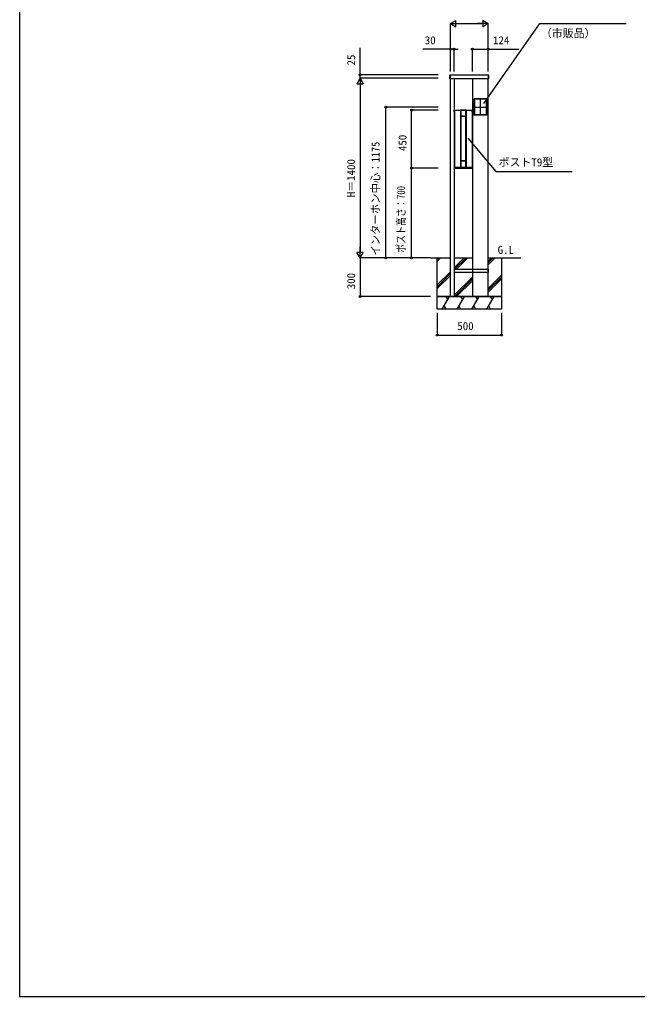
# Model space of a CAD drawing. Units: millimetres, scale not verified. Extents: x -4375 to 4375, y -6498 to 6471.
# Drawn here: x -4375 to 433, y -6498 to 1108 of the extents above; entities that cross this region are included whole.
import ezdxf
from ezdxf.enums import TextEntityAlignment as Align

# ---------------------------------------------------------------- set-up
doc = ezdxf.new("R2010")
doc.units = ezdxf.units.MM
doc.header["$LTSCALE"] = 30
for name, color, linetype in [('0-1_USER1', 3, 'Continuous'), ('0-2_YKK_A1', 4, 'Continuous'), ('0-3_YKK_D', 6, 'Continuous'), ('0-4_YKK_ZWAK', 7, 'Continuous')]:
    doc.layers.add(name, color=color, linetype=linetype)
doc.styles.add('ＭＳ ゴシック', font='')
doc.styles.get('ＭＳ ゴシック').set_extended_font_data('MS Gothic')

msp = doc.modelspace()

# ---------------------------------------------------------------- linework, layer by layer
at = {"layer": '0-2_YKK_A1'}
for p, q in [((-1025.5, 675.09), (-1025.5, 676.04)), ((-1025.5, 674.59), (-1025.5, 675.09)), ((-1025.5, 647.16), (-1025.5, 674.59)), ((-1023.5, 677.1), (-1024.56, 677.04)), ((-1023.5, 646.1), (-1024.56, 646.16)), ((-1023.5, 677.1), (-1023.5, 676.15)), ((-1023.5, 676.15), (-1023.5, 674.66)), ((-1023.5, 674.66), (-1023.5, 646.9)), ((-1023.5, 646.9), (-1023.5, 646.1)), ((-1022.5, -748.4), (-1022.5, 646.6)), ((-992.5, 646.6), (-992.5, -748.4)), ((-851.5, 646.6), (-851.5, -748.4)), ((-727.5, -748.4), (-727.5, 646.6)), ((-726.5, 677.1), (-725.44, 677.04)), ((-726.5, 677.1), (-726.5, 676.15)), ((-726.5, 676.15), (-726.5, 674.66)), ((-726.5, 674.66), (-726.5, 646.9)), ((-726.5, 646.9), (-726.5, 646.1)), ((-726.5, 646.1), (-725.44, 646.16)), ((-724.5, 675.09), (-724.5, 676.04)), ((-724.5, 674.59), (-724.5, 675.09)), ((-724.5, 647.16), (-724.5, 674.59)), ((-742.25, 489.3), (-836.75, 489.3)), ((-836.7, 488.1), (-836.7, 365.1)), ((-789.5, 490.6), (-789.5, 362.6)), ((-742.3, 488.1), (-742.3, 365.1)), ((-992.07, 400.67), (-992.07, -47.47)), ((-991.73, 401.4), (-992, 401.4)), ((-992, 389.6), (-992, 401.4)), ((-992, 387.8), (-992, -33.2)), ((-991.59, 400.19), (-991.59, -43.99)), ((-991.2, 401.6), (-991, 401.6)), ((-991.07, 401.67), (-852.93, 401.67)), ((-991, 401.6), (-853, 401.6)), ((-943.5, 401.39), (-945.9, 401.04)), ((-944.9, 400.04), (-944.9, -42.84)), ((-940, 401.39), (-943.5, 401.39)), ((-942.5, 400.39), (-942.5, -46.41)), ((-940.5, 400.89), (-940.5, 357.28)), ((-940.43, 400.83), (-940.43, 357.59)), ((-940, 401.39), (-939.94, 401.33)), ((-904, 401.39), (-904.06, 401.33)), ((-900.5, 401.39), (-904, 401.39)), ((-903.57, 400.83), (-903.57, 357.59)), ((-903.5, 400.89), (-903.5, 357.28)), ((-901.5, 400.39), (-901.5, -46.41)), ((-900.5, 401.39), (-898.1, 401.04)), ((-899.1, 400.04), (-899.1, -42.7)), ((-852.8, 401.6), (-853, 401.6)), ((-852.41, 400.19), (-852.41, -43.85)), ((-852.27, 401.4), (-852, 401.4)), ((-852, 389.6), (-852, 401.4)), ((-852, 387.8), (-852, -33.2)), ((-851.93, 400.67), (-851.93, -47.47)), ((-844.7, 426.6), (-734.3, 426.6)), ((-941.68, 354.78), (-941.68, 8.42)), ((-941.68, 354.78), (-941.5, 354.6)), ((-941.5, 354.6), (-941.5, 8.6)), ((-940.66, 354.1), (-940.66, 9.1)), ((-940.5, 357.28), (-940.43, 357.59)), ((-940.43, 353.88), (-940.43, 9.32)), ((-940, 356.78), (-939.95, 357.1)), ((-940, 356.78), (-939.68, 356.78)), ((-939.68, 356.78), (-939.5, 356.6)), ((-939.66, 355.1), (-904.34, 355.1)), ((-904.5, 356.6), (-939.5, 356.6)), ((-904.32, 356.78), (-904.5, 356.6)), ((-904, 356.78), (-904.32, 356.78)), ((-904, 356.78), (-904.05, 357.1)), ((-903.5, 357.28), (-903.57, 357.59)), ((-903.57, 353.88), (-903.57, 9.32)), ((-903.34, 354.1), (-903.34, 9.1)), ((-902.32, 354.78), (-902.5, 354.6)), ((-902.5, 8.6), (-902.5, 354.6)), ((-902.32, 8.42), (-902.32, 354.78)), ((-742.25, 363.9), (-836.75, 363.9)), ((-941.68, 8.42), (-941.5, 8.6)), ((-940.5, 5.92), (-940.5, -46)), ((-940.43, 5.61), (-940.5, 5.92)), ((-940.43, 5.61), (-940.43, -43.62)), ((-940, 6.42), (-939.68, 6.42)), ((-939.95, 6.1), (-940, 6.42)), ((-939.68, 6.42), (-939.5, 6.6)), ((-904.34, 8.1), (-939.66, 8.1)), ((-939.5, 6.6), (-904.5, 6.6)), ((-904.32, 6.42), (-904.5, 6.6)), ((-904, 6.42), (-904.32, 6.42)), ((-904.05, 6.1), (-904, 6.42)), ((-903.57, 5.61), (-903.5, 5.92)), ((-903.57, 5.61), (-903.57, -43.62)), ((-903.5, 5.92), (-903.5, -46)), ((-902.32, 8.42), (-902.5, 8.6)), ((-992, -33.6), (-992, -48.2)), ((-991.73, -48.2), (-992, -48.2)), ((-991.59, -43.99), (-991.71, -47.1)), ((-991.2, -48.4), (-991, -48.4)), ((-991.07, -48.47), (-972.82, -48.47)), ((-853, -48.4), (-991, -48.4)), ((-970.45, -48.33), (-972.82, -48.47)), ((-961.18, -48.47), (-963.55, -48.33)), ((-961.18, -48.47), (-926.47, -48.47)), ((-944.9, -42.84), (-943.46, -46.99)), ((-943.47, -48.25), (-942.44, -48.26)), ((-943.46, -46.99), (-942.47, -47.22)), ((-942.5, -46.41), (-942.47, -47.22)), ((-917.53, -48.47), (-882.82, -48.47)), ((-903.5, -46), (-903.57, -44.12)), ((-900.53, -48.26), (-901.56, -48.26)), ((-901.53, -47.22), (-901.5, -46.41)), ((-901.53, -47.22), (-900.5, -46.98)), ((-900.5, -46.98), (-899.1, -42.7)), ((-880.45, -48.33), (-882.82, -48.47)), ((-871.18, -48.47), (-873.55, -48.33)), ((-871.18, -48.47), (-852.93, -48.47)), ((-852.8, -48.4), (-853, -48.4)), ((-852.3, -47.1), (-852.41, -43.85)), ((-852.27, -48.2), (-852, -48.2)), ((-852, -33.6), (-852, -48.2)), ((-1175, -748.4), (-1022.5, -748.4)), ((-1125, -748.4), (-1022.5, -748.4)), ((-1125, -760.56), (-1112.84, -748.4)), ((-1125, -774.7), (-1098.7, -748.4)), ((-992.5, -748.4), (-851.5, -748.4)), ((-992.5, -748.4), (-851.5, -748.4)), ((-992.5, -826.05), (-914.85, -748.4)), ((-989.21, -836.9), (-900.71, -748.4)), ((-975.06, -836.9), (-886.56, -748.4)), ((-851.5, -748.4), (-851.5, -1048.4)), ((-727.5, -748.4), (-475, -748.4)), ((-727.5, -773.18), (-702.72, -748.4)), ((-727.5, -787.33), (-688.57, -748.4)), ((-727.5, -801.47), (-674.43, -748.4)), ((-1125, -958.55), (-1022.5, -856.05)), ((-1125, -972.69), (-1022.5, -870.19)), ((-1125, -986.84), (-1022.5, -884.34)), ((-992.5, -836.9), (-729.5, -836.9)), ((-992.5, -836.9), (-992.5, -859.9)), ((-992.5, -859.9), (-729.5, -859.9)), ((-992.5, -1038.18), (-851.5, -897.18)), ((-988.57, -1048.4), (-851.5, -911.33)), ((-729.5, -836.9), (-729.5, -859.9)), ((-727.5, -985.32), (-625, -882.82)), ((-727.5, -999.46), (-625, -896.96)), ((-727.5, -1013.6), (-625, -911.1)), ((-974.43, -1048.4), (-851.5, -925.47)), ((-1085.91, -1148.4), (-1028.17, -1048.4)), ((-1057.91, -1048.4), (-1043.04, -1074.15)), ((-970.44, -1148.4), (-912.7, -1048.4)), ((-942.44, -1048.4), (-927.57, -1074.15)), ((-854.97, -1148.4), (-797.23, -1048.4)), ((-826.97, -1048.4), (-812.1, -1074.15)), ((-739.5, -1148.4), (-681.76, -1048.4)), ((-711.5, -1048.4), (-696.63, -1074.15)), ((-1055.77, -1148.17), (-1070.77, -1122.19)), ((-940.3, -1148.17), (-955.3, -1122.19)), ((-824.83, -1148.17), (-839.83, -1122.19)), ((-709.36, -1148.17), (-724.36, -1122.19)), ((-1115.77, -1148.17), (-1115.64, -1148.4)), ((-1000.3, -1148.17), (-1000.17, -1148.4)), ((-884.83, -1148.17), (-884.7, -1148.4)), ((-769.36, -1148.17), (-769.23, -1148.4)), ((-653.89, -1148.17), (-653.76, -1148.4))]:
    msp.add_line(p, q, dxfattribs=at)
for points in [[(-1023.5, 646.6), (-1023.5, 676.6), (-726.5, 676.6), (-726.5, 646.6)], [(-742, 363.6), (-837, 363.6), (-837, 489.6), (-742, 489.6)], [(-1125, -1048.4), (-625, -1048.4), (-625, -1148.4), (-1125, -1148.4)]]:
    msp.add_lwpolyline(points, close=True, dxfattribs=at)
for points in [[(-837, 488.1), (-835.5, 488.1), (-835.5, 365.1), (-837, 365.1)], [(-742.25, 489.6), (-742.25, 488.1), (-836.75, 488.1), (-836.75, 489.6)], [(-742, 488.1), (-743.5, 488.1), (-743.5, 365.1), (-742, 365.1)], [(-742.25, 363.6), (-742.25, 365.1), (-836.75, 365.1), (-836.75, 363.6)], [(-990.7, -48.14), (-989.23, -48.13), (-987.75, -48.12), (-986.27, -48.11), (-984.79, -48.1), (-983.31, -48.09), (-981.83, -48.08), (-980.34, -48.08), (-978.86, -48.07), (-977.37, -48.06), (-975.88, -48.05), (-974.39, -48.05), (-972.9, -48.04), (-971.41, -48.04), (-969.92, -48.03), (-968.43, -48.03), (-966.93, -48.02), (-965.44, -48.02), (-963.94, -48.01), (-962.45, -48.01), (-960.95, -48), (-959.45, -48), (-957.95, -48), (-956.46, -48), (-954.96, -47.99), (-953.46, -47.99), (-951.96, -47.99), (-950.46, -47.99), (-948.96, -47.99), (-947.46, -47.99), (-945.96, -47.99), (-944.46, -47.99)], [(-945.9, -43.84), (-947.45, -43.84), (-949, -43.84), (-950.55, -43.84), (-952.1, -43.85), (-953.65, -43.85), (-955.19, -43.85), (-956.74, -43.85), (-958.29, -43.85), (-959.84, -43.86), (-961.39, -43.86), (-962.93, -43.86), (-964.48, -43.87), (-966.02, -43.87), (-967.57, -43.88), (-969.11, -43.88), (-970.65, -43.89), (-972.19, -43.89), (-973.73, -43.9), (-975.27, -43.91), (-976.81, -43.91), (-978.35, -43.92), (-979.88, -43.93), (-981.42, -43.93), (-982.95, -43.94), (-984.48, -43.95), (-986.01, -43.96), (-987.54, -43.97), (-989.06, -43.98), (-990.59, -43.99)], [(-940.43, -44.12), (-940.5, -46), (-941.5, -46.2), (-942.5, -46.41)], [(-942.44, -48.26), (-941.18, -48.27), (-939.92, -48.28), (-938.65, -48.28), (-937.38, -48.29), (-936.11, -48.3), (-934.84, -48.3), (-933.56, -48.31), (-932.28, -48.32), (-931, -48.32), (-929.72, -48.32), (-928.43, -48.33), (-927.15, -48.33), (-925.86, -48.33), (-924.58, -48.33), (-923.29, -48.33), (-922, -48.34), (-920.71, -48.33), (-919.42, -48.33), (-918.14, -48.33), (-916.85, -48.33), (-915.57, -48.33), (-914.28, -48.32), (-913, -48.32), (-911.72, -48.32), (-910.44, -48.31), (-909.16, -48.3), (-907.89, -48.3), (-906.62, -48.29), (-905.35, -48.28), (-904.08, -48.28), (-902.82, -48.27), (-901.56, -48.26)], [(-904.06, -44.12), (-905.28, -44.13), (-906.51, -44.14), (-907.74, -44.15), (-908.97, -44.16), (-910.2, -44.16), (-911.44, -44.17), (-912.68, -44.17), (-913.92, -44.18), (-915.16, -44.18), (-916.4, -44.18), (-917.64, -44.19), (-918.89, -44.19), (-920.13, -44.19), (-921.38, -44.19), (-922.62, -44.19), (-923.87, -44.19), (-925.11, -44.19), (-926.36, -44.19), (-927.6, -44.18), (-928.84, -44.18), (-930.08, -44.18), (-931.32, -44.17), (-932.56, -44.17), (-933.8, -44.16), (-935.03, -44.16), (-936.26, -44.15), (-937.49, -44.14), (-938.72, -44.13), (-939.94, -44.12)], [(-901.5, -46.41), (-902.5, -46.2), (-903.5, -46)], [(-899.5, -47.98), (-898, -47.98), (-896.51, -47.98), (-895.01, -47.98), (-893.51, -47.98), (-892.01, -47.98), (-890.51, -47.99), (-889.01, -47.99), (-887.52, -47.99), (-886.02, -47.99), (-884.52, -48), (-883.03, -48), (-881.53, -48), (-880.03, -48.01), (-878.54, -48.01), (-877.05, -48.02), (-875.55, -48.02), (-874.06, -48.03), (-872.57, -48.03), (-871.08, -48.04), (-869.59, -48.04), (-868.11, -48.05), (-866.62, -48.06), (-865.13, -48.06), (-863.65, -48.07), (-862.17, -48.08), (-860.69, -48.09), (-859.21, -48.09), (-857.73, -48.1), (-856.25, -48.11), (-854.78, -48.12), (-853.3, -48.13)], [(-853.41, -43.84), (-854.94, -43.83), (-856.46, -43.82), (-857.99, -43.81), (-859.52, -43.8), (-861.05, -43.8), (-862.58, -43.79), (-864.12, -43.78), (-865.65, -43.77), (-867.19, -43.77), (-868.73, -43.76), (-870.27, -43.75), (-871.81, -43.75), (-873.35, -43.74), (-874.89, -43.74), (-876.43, -43.73), (-877.98, -43.73), (-879.52, -43.72), (-881.07, -43.72), (-882.61, -43.71), (-884.16, -43.71), (-885.71, -43.71), (-887.26, -43.7), (-888.81, -43.7), (-890.35, -43.7), (-891.9, -43.7), (-893.45, -43.7), (-895, -43.7), (-896.55, -43.7), (-898.1, -43.7)], [(-727.5, -748.4), (-625, -748.4), (-625, -1048.4), (-1125, -1048.4), (-1125, -748.4)], [(-992.5, -748.4), (-992.5, -1048.4), (-1022.5, -1048.4), (-1022.5, -748.4)], [(-851.5, -1048.4), (-727.5, -1048.4), (-727.5, -748.4)]]:
    msp.add_lwpolyline(points, dxfattribs=at)
for centre, radius, start, end in [((-1024.5, 676.04), 1, 93.5, 180), ((-1024.5, 647.16), 1, 180, 266.5), ((-725.5, 676.04), 1, 0, 86.5), ((-725.5, 647.16), 1, 273.5, 0), ((-991.07, 400.67), 1, 90, 180), ((-991.2, 400.8), 0.8, 90, 131.40962), ((-990.59, 400.19), 1, 89.62807, 180), ((-945.9, 400.04), 1, 0, 89.992), ((-943.5, 400.39), 1, 0, 90), ((-940, 400.89), 0.5, 90, 180), ((-939.93, 400.83), 0.5, 90.40692, 180), ((-904.07, 400.83), 0.5, 0, 89.59308), ((-904, 400.89), 0.5, 0, 90), ((-900.5, 400.39), 1, 90, 180), ((-898.1, 400.04), 1, 90.008, 180), ((-853.41, 400.19), 1, 0, 90.37193), ((-852.93, 400.67), 1, 0, 90), ((-852.8, 400.8), 0.8, 48.59038, 90), ((-939.68, 354.78), 2, 90, 180), ((-939.5, 354.6), 2, 90, 180), ((-939.66, 354.1), 1, 90, 180), ((-940, 357.28), 0.5, 180, 270), ((-939.93, 357.59), 0.5, 180, 267.94447), ((-939.43, 353.88), 1, 90.3952, 180), ((-904.57, 353.88), 1, 0, 89.6048), ((-904.5, 354.6), 2, 0, 90), ((-904.34, 354.1), 1, 0, 90), ((-904.32, 354.78), 2, 0, 90), ((-904.07, 357.59), 0.5, 272.05553, 360), ((-904, 357.28), 0.5, 270, 0), ((-939.68, 8.42), 2, 180, 270), ((-939.5, 8.6), 2, 180, 270), ((-939.66, 9.1), 1, 180, 270), ((-940, 5.92), 0.5, 90, 180), ((-939.43, 9.32), 1, 180, 269.6048), ((-939.93, 5.61), 0.5, 92.05553, 180), ((-904.57, 9.32), 1, 270.3952, 360), ((-904.5, 8.6), 2, 270, 0), ((-904.34, 9.1), 1, 270, 0), ((-904.32, 8.42), 2, 270, 0), ((-904.07, 5.61), 0.5, 0, 87.94447), ((-904, 5.92), 0.5, 0, 90), ((-991.07, -47.47), 1, 180, 270), ((-991.2, -47.6), 0.8, 228.59038, 270), ((-990.71, -47.14), 1, 177.95183, 270.38106), ((-990.59, -42.99), 1, 180, 270.36679), ((-945.9, -42.84), 1, 270.00672, 0), ((-944.46, -46.99), 1, 269.99511, 0), ((-943.47, -47.25), 1, 270, 1.85259), ((-939.93, -43.62), 0.5, 180, 269.57692), ((-904.07, -43.62), 0.5, 270.42735, 360), ((-900.53, -47.26), 1, 178.14741, 270), ((-899.5, -46.98), 1, 180, 270.00457), ((-898.1, -42.7), 1, 180, 269.99328), ((-853.41, -42.84), 1, 269.633, 360), ((-853.3, -47.13), 1, 269.61919, 1.91087), ((-852.93, -47.47), 1, 270, 0), ((-852.8, -47.6), 0.8, 270, 311.40962)]:
    msp.add_arc(centre, radius, start, end, dxfattribs=at)
for centre, major_axis, ratio, start_param, end_param in [((-944.9, 409.77), (-250, 0), 0.034921, 1.3869999, 1.5667969), ((-922, 398.25), (90, 0), 0.034921, 1.3701536, 1.771439), ((-899.1, 409.77), (250, 0), 0.034921, 4.7163884, 4.8961854), ((-922, 372.65), (90, 0), 0.176327, 4.5115832, 4.9131947), ((-922, 351.8), (-90, 0), 0.034921, 4.5173745, 4.9074035), ((-922, -9.45), (-90, 0), 0.176327, 4.5115832, 4.9131947), ((-922, 11.4), (-90, 0), 0.034921, 1.3757818, 1.7658109), ((-967, -48.4), (4, 0), 0.034921, 0.5325041, 2.6090886), ((-922, -48.61), (6, 0), 0.034921, 0.7297277, 2.411865), ((-877, -48.4), (4, 0), 0.034921, 0.5325041, 2.6090886)]:
    msp.add_ellipse(centre, major_axis=major_axis, ratio=ratio, start_param=start_param, end_param=end_param, dxfattribs=at)
at = {"layer": '0-3_YKK_D'}
for p, q in [((-1022.5, 1076.6), (-979.2, 1101.6)), ((-1022.5, 702.6), (-1022.5, 1077.6)), ((-1022.5, 1076.6), (-979.2, 1051.6)), ((-1022.5, 1076.6), (-935.9, 1076.6)), ((-979.2, 1051.6), (-979.2, 1101.6)), ((-972.5, 1076.6), (-777.5, 1076.6)), ((-727.5, 1076.6), (-814.1, 1076.6)), ((-727.5, 1076.6), (-770.8, 1101.6)), ((-770.8, 1101.6), (-770.8, 1051.6)), ((-727.5, 1076.6), (-770.8, 1051.6)), ((-727.5, 702.6), (-727.5, 1077.6)), ((-1725, 676.6), (-1725, 887.68)), ((-1022.5, 876.6), (-1235.51, 876.6)), ((-1022.5, 702.6), (-1022.5, 877.6)), ((-992.5, 876.6), (-1022.5, 876.6)), ((-992.5, 702.6), (-992.5, 877.6)), ((-992.5, 876.6), (-962.5, 876.6)), ((-851.5, 702.6), (-851.5, 877.6)), ((-727.5, 702.6), (-727.5, 877.6)), ((-1725, 651.6), (-1750, 608.3)), ((-1116.5, 676.6), (-1726, 676.6)), ((-1116.5, 651.6), (-1726, 651.6)), ((-1116.5, 651.6), (-1726, 651.6)), ((-1725, 651.6), (-1725, 676.6)), ((-1725, 651.6), (-1725, 621.6)), ((-1725, 651.6), (-1700, 608.3)), ((-1725, 651.6), (-1725, 565)), ((-1750, 608.3), (-1700, 608.3)), ((-1725, 601.6), (-1725, -698.4)), ((-1116.5, 426.6), (-1526, 426.6)), ((-1525, -748.4), (-1525, 426.6)), ((-1116.5, 401.6), (-1326, 401.6)), ((-1325, -48.4), (-1325, 401.6)), ((-1116.5, -48.4), (-1326, -48.4)), ((-1116.5, -48.4), (-1326, -48.4)), ((-1325, -748.4), (-1325, -48.4)), ((-1725, -748.4), (-1725, -661.8)), ((-1725, -748.4), (-1750, -705.1)), ((-1700, -705.1), (-1750, -705.1)), ((-1176, -748.4), (-1726, -748.4)), ((-1176, -748.4), (-1726, -748.4)), ((-1725, -748.4), (-1700, -705.1)), ((-1725, -748.4), (-1725, -1048.4)), ((-1176, -748.4), (-1526, -748.4)), ((-1176, -748.4), (-1326, -748.4)), ((-1176, -1048.4), (-1726, -1048.4)), ((-1125, -1174.4), (-1125, -1349.4)), ((-625, -1174.4), (-625, -1349.4)), ((-1125, -1348.4), (-625, -1348.4))]:
    msp.add_line(p, q, dxfattribs=at)
for points in [[(-761.06, 455.21), (-325.96, 1076.6), (345.83, 1076.6)], [(-851.5, 876.6), (-727.5, 876.6), (-488.95, 876.6)], [(-885.89, 184.83), (-668.7, -74.01), (-642.76, -74.01), (-75.83, -74.01)]]:
    msp.add_lwpolyline(points, dxfattribs=at)
for centre in [(-1022.5, 876.6), (-992.5, 876.6), (-851.5, 876.6), (-727.5, 876.6), (-1725, 676.6), (-1525, 426.6), (-1325, 401.6), (-1325, -48.4), (-1325, -48.4), (-1525, -748.4), (-1325, -748.4), (-1725, -1048.4), (-1125, -1348.4), (-625, -1348.4)]:
    msp.add_circle(centre, 7.5, dxfattribs=at)
at = {"layer": '0-4_YKK_ZWAK'}
msp.add_line((-4375, 6251.6), (-4375, -6498.4), dxfattribs=at)
msp.add_lwpolyline([(-4375, -6498.4), (4375, -6498.4), (4375, 6251.6)], dxfattribs=at)

# ---------------------------------------------------------------- texts
at = {"layer": '0-1_USER1', "style": 'ＭＳ ゴシック'}
msp.add_text('G.L', height=62.32, dxfattribs=at).set_placement((-654.41, -735.33), align=Align.BOTTOM_LEFT)
at = {"layer": '0-3_YKK_D', "style": 'ＭＳ ゴシック'}
for s, p in [('（市販品）', (-318.18, 950.42)), ('30', (-1221.79, 896.6)), ('124', (-690.54, 896.6)), ('ポストT9型', (-647.32, -53.78)), ('500', (-968.69, -1328.4))]:
    msp.add_text(s, height=62.32, dxfattribs=at).set_placement(p, align=Align.BOTTOM_LEFT)
for s, p in [('25', (-1745, 750.32)), ('450', (-1345, 83.87)), ('H＝1400', (-1745, -275.63)), ('300', (-1745, -992.09))]:
    msp.add_text(s, height=62.32, rotation=90, dxfattribs=at).set_placement(p, align=Align.BOTTOM_LEFT)
for s, width, p in [('インターホン中心：1175', 0.95, (-1555.14, -730.97)), ('ポスト高さ：700', 0.8, (-1356.11, -708.46))]:
    msp.add_text(s, height=62.32, rotation=90, dxfattribs=dict(at, width=width)).set_placement(p, align=Align.BOTTOM_LEFT)

doc.saveas('drawing.dxf')
